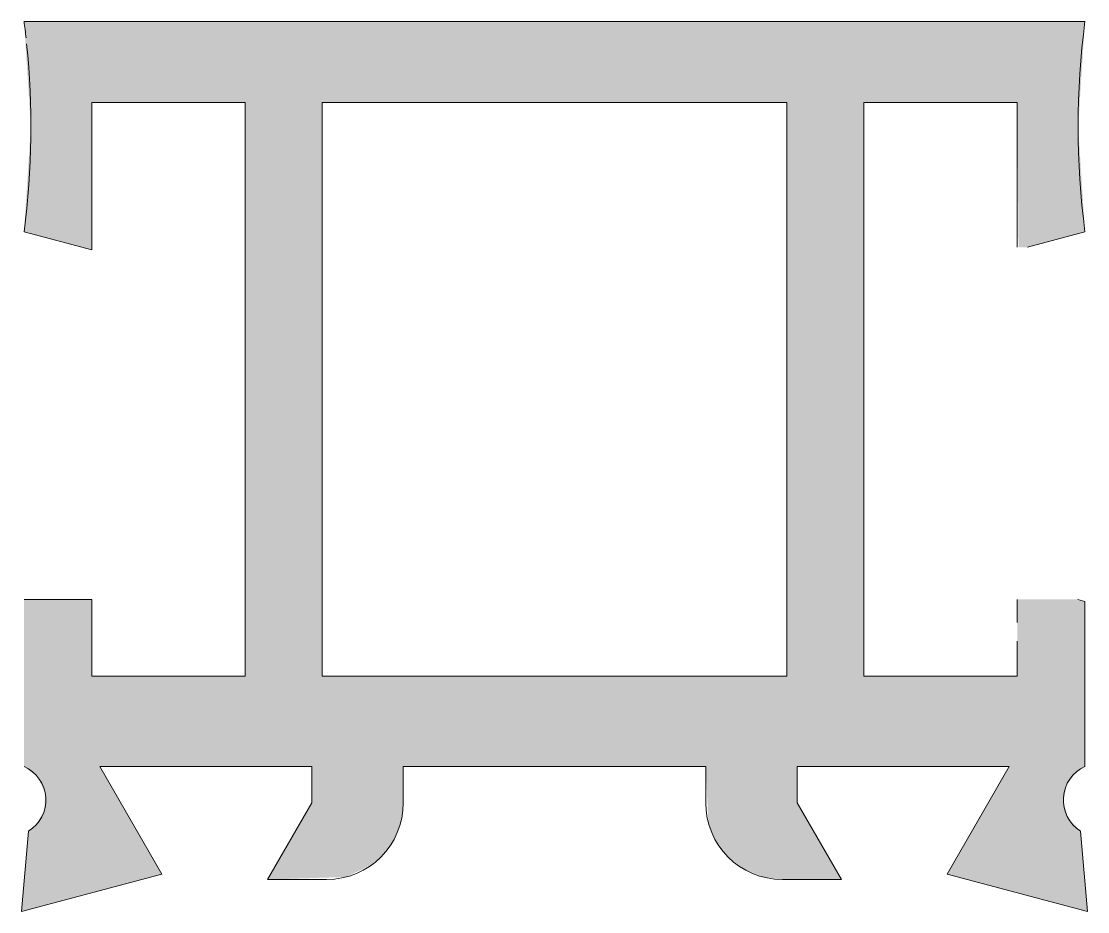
# Model space of a CAD drawing. Header units: metres. Extents: x -0.1 to 23.6, y -19.7 to 0.
import ezdxf

# ---------------------------------------------------------------- set-up
doc = ezdxf.new("R2010")
doc.units = ezdxf.units.M
doc.layers.add('A-DETL-GENF', color=92, linetype='Continuous', lineweight=18)

# ---------------------------------------------------------------- blocks, each defined once
blk = doc.blocks.new('31 Solarlux p_02 - 31Solarlux p_02-V22-00_0 Basismaterialen')
at = {"layer": 'A-DETL-GENF'}
h = blk.add_hatch(color=256, dxfattribs=at)
h.paths.add_polyline_path([(23.56, -19.711), (23.404, -17.926), (23.134, -17.651), (23.022, -17.282), (23.094, -16.902), (23.333, -16.6), (23.5, -16.5), (23.5, -12.841), (23.346, -12.8), (22, -12.8), (22, -14.5), (18.6, -14.5), (18.6, -1.8), (22, -1.8), (22.03, -5), (22.226, -5), (23.5, -4.659), (23.35, -2.329), (23.5, 0), (0, 0), (0.15, -2.329), (0, -4.659), (1.5, -5.061), (1.5, -1.8), (4.9, -1.8), (4.9, -14.5), (1.5, -14.5), (1.5, -12.8), (0, -12.8), (0, -16.5), (0.307, -16.737), (0.469, -17.089), (0.448, -17.476), (0.249, -17.809), (0.095, -17.93), (-0.06, -19.711), (3.049, -18.878), (1.676, -16.5), (6.377, -16.5), (6.377, -17.3), (5.395, -19), (7.14, -18.942), (7.658, -18.69), (7.902, -18.502), (8.172, -18.15), (8.342, -17.74), (8.4, -17.3), (8.4, -16.5), (15.1, -16.5), (15.158, -17.74), (15.328, -18.15), (15.598, -18.502), (15.95, -18.772), (16.36, -18.942), (16.8, -19), (18.105, -19), (17.123, -17.3), (17.123, -16.5), (21.824, -16.5), (20.451, -18.878), (21.978, -19.287)])
h.paths.add_polyline_path([(6.6, -14.5), (6.6, -1.8), (16.9, -1.8), (16.9, -14.5)])
for p, q in [((23.5, 0), (0, 0)), ((1.5, -5.061), (1.5, -1.8)), ((1.5, -1.8), (4.9, -1.8)), ((4.9, -1.8), (4.9, -14.5)), ((6.6, -1.8), (16.9, -1.8)), ((6.6, -14.5), (6.6, -1.8)), ((16.9, -1.8), (16.9, -14.5)), ((18.6, -14.5), (18.6, -1.8)), ((18.6, -1.8), (22, -1.8)), ((22, -1.8), (22, -5)), ((0, -4.659), (1.5, -5.061)), ((22.226, -5), (23.5, -4.659)), ((1.5, -12.8), (0, -12.8)), ((1.5, -14.5), (1.5, -12.8)), ((22, -12.8), (22, -13.307)), ((23.5, -12.841), (23.346, -12.8)), ((23.5, -16.5), (23.5, -12.841)), ((22, -13.72), (22, -14.5)), ((4.9, -14.5), (1.5, -14.5)), ((16.9, -14.5), (6.6, -14.5)), ((22, -14.5), (18.6, -14.5)), ((3.049, -18.878), (1.676, -16.5)), ((1.676, -16.5), (6.377, -16.5)), ((6.377, -16.5), (6.377, -17.3)), ((8.4, -17.3), (8.4, -16.5)), ((8.4, -16.5), (15.1, -16.5)), ((15.1, -16.5), (15.1, -17.3)), ((17.123, -17.3), (17.123, -16.5)), ((17.123, -16.5), (21.824, -16.5)), ((21.824, -16.5), (20.451, -18.878)), ((6.377, -17.3), (5.395, -19)), ((18.105, -19), (17.123, -17.3)), ((0.095, -17.93), (-0.06, -19.711)), ((23.56, -19.711), (23.404, -17.926)), ((-0.06, -19.711), (3.049, -18.878)), ((20.451, -18.878), (23.56, -19.711)), ((5.395, -19), (6.7, -19)), ((16.8, -19), (18.105, -19))]:
    blk.add_line(p, q, dxfattribs=at)
for centre, radius, start, end in [((-18.011, -2.329), 18.161, 6.1966, 7.369), ((41.511, -2.329), 18.161, 172.631, 187.369), ((-18.011, -2.329), 18.161, 352.631, 5.7872), ((-0.325, -17.24), 0.808, 301.334, 66.2984), ((23.828, -17.238), 0.808, 113.9798, 238.3384), ((6.7, -17.3), 1.7, 270, 360), ((16.8, -17.3), 1.7, 180, 270)]:
    blk.add_arc(centre, radius, start, end, dxfattribs=at)

msp = doc.modelspace()

# ---------------------------------------------------------------- block references
msp.add_blockref('31 Solarlux p_02 - 31Solarlux p_02-V22-00_0 Basismaterialen', (0, 0))

doc.saveas('drawing.dxf')
